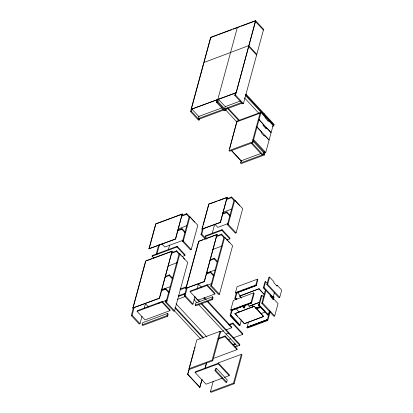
<?xml version="1.0" encoding="UTF-8"?>
<svg xmlns="http://www.w3.org/2000/svg" width="413" height="413" viewBox="0 0 413 413"><rect width="100%" height="100%" fill="white"/><g stroke="black" fill="none" stroke-linecap="round" stroke-linejoin="round"><path stroke-width="0.62" d="M132.847 307.984L145.629 260.918L172.138 251.083L159.516 298.325L132.847 307.984L159.351 298.15L172.138 251.083M148.928 248.786L155.716 223.8L182.221 213.965L175.597 239.132L148.928 248.786L175.432 238.951L182.221 213.965M133.007 308.16L145.629 261.713M149.093 248.962L155.882 223.975L182.386 214.141M142.031 316.27L140.002 323.735L139.207 324.029L131.293 315.527L133.322 308.062M131.293 315.527L132.093 315.227L134.117 307.762M255.528 20.65L236.117 92.879L191.069 109.357L210.645 37.304L255.528 20.65L263.602 29.333L243.433 103.57L242.637 103.864L234.729 95.357L235.405 92.868M199.685 118.681L199.35 119.925L198.555 120.219L190.641 111.716L203.852 63.086M217.439 35.022L210.811 37.48L204.022 62.466L248.74 45.637L256.814 54.32M137.101 311.407L137.297 310.679L162.211 301.433L170.125 309.941L169.929 310.669L145.015 319.91L137.101 311.407L162.015 302.161L162.211 301.433M153.75 258.048L152.087 256.256L152.283 255.528L177.198 246.282L185.112 254.79L184.91 255.518L181.947 256.618M190.641 111.716L191.436 111.422L192.112 108.934M156.191 254.186L158.726 244.852M156.821 254.511L159.521 244.558M144.23 308.181L145.583 303.204M142.134 324.861L142.728 322.677L167.642 313.436L168.236 314.071L167.642 316.255L142.728 325.501L142.134 324.861L167.048 315.62L167.642 313.436M168.282 249.953L169.635 244.976M161.38 290.767L165.53 289.224L165.727 288.496L169.062 292.079M165.092 277.097L169.242 275.559L169.444 274.831L172.773 278.408M152.087 256.256L177.001 247.01L177.198 246.282M177.657 230.841L181.813 229.303L182.009 228.575L185.339 232.152M226.19 108.846L225.854 110.09L224.264 110.679L216.35 102.176L217.026 99.688M171.679 253.277L176.501 251.486L176.697 250.758L180.863 255.234M181.766 216.159L186.583 214.368L186.779 213.64L194.693 222.148M217.821 99.394L217.145 101.882L225.059 110.385M216.35 102.176L217.94 101.588L218.616 99.099M166.367 302.192L165.494 301.258L165.696 300.53L166.888 300.086M165.84 302.708L179.02 254.186L179.82 253.892L187.729 262.394L174.549 310.917L173.754 311.211L165.84 302.708L166.635 302.414L179.82 253.892M182.515 241.331L189.108 217.068L189.903 216.773L197.817 225.276L191.224 249.54L190.429 249.834L182.515 241.331L183.31 241.032L189.903 216.773M234.729 95.357L235.524 95.062L255.693 20.826M185.855 288.315L198.643 241.249L217.016 234.429L204.394 281.671L185.855 288.315L204.228 281.496L217.016 234.429M201.936 229.117L208.725 204.13L227.104 197.311L220.48 222.478L201.936 229.117L220.315 222.302L227.104 197.311M186.02 288.491L198.808 241.424L202.953 239.886M202.267 228.688L202.928 226.247M203.263 225.028L208.725 204.915M195.039 296.601L193.01 304.066L192.215 304.36L184.306 295.858L186.5 287.768M205.147 238.951L200.981 234.481L202.504 228.879M184.306 295.858L185.101 295.563L187.296 287.474M200.981 234.481L201.776 234.181L203.299 228.585M190.109 291.738L190.31 291.01L207.094 284.784L215.008 293.287L214.812 294.015L198.023 300.246L190.109 291.738L206.898 285.512L207.094 284.784M206.763 238.378L205.096 236.587L205.292 235.859L222.08 229.633L229.989 238.136L229.793 238.864L226.794 239.974M253.489 140.203L252.823 142.65L229.674 151.241L229.081 150.6L237.098 121.086M197.068 289.136L198.421 284.159M212.225 233.355L214.59 224.646M195.142 305.197L195.736 303.013L212.525 296.782L213.118 297.422L212.525 299.606L195.736 305.832L195.142 305.197L211.931 298.966L212.525 296.782M206.216 274.129L210.413 272.575L210.609 271.847L213.939 275.425M209.928 260.464L214.125 258.905L214.321 258.177L217.656 261.759M205.096 236.587L221.879 230.361L222.08 229.633M222.499 214.208L226.691 212.649L226.892 211.921L230.222 215.503M264.991 152.567L264.325 155.02L241.182 163.605L240.588 162.97L241.254 160.518M216.045 236.814L221.378 234.837L221.58 234.109L227.408 240.376M226.722 199.479L231.466 197.719L231.662 196.991L239.576 205.493M210.723 286.054L223.903 237.537L224.698 237.243L232.612 245.745L219.427 294.262L218.632 294.562L210.723 286.054L211.518 285.76L224.698 237.243M227.398 224.677L233.99 200.419L234.785 200.124L242.694 208.627L236.107 232.886L235.312 233.18L227.398 224.677L228.193 224.383L234.785 200.124M188.989 368.716L196.81 339.925L219.959 331.34L220.552 331.975L212.731 360.766L189.582 369.356L188.989 368.716L212.137 360.126L219.959 331.34M202.194 379.232L199.778 387.394L187.678 374.39L190.548 363.827M190.889 362.583L194.26 350.162M194.6 348.918L195.106 347.054M187.678 374.39L189.417 368.716M229.081 150.6L252.229 142.015L260.247 112.496L236.881 121.164L229.674 148.417M253.618 139.532L256.989 127.121L261.388 131.85L261.171 132.661L264.47 136.202L264.687 135.397L269.09 140.126L265.714 152.536L264.919 152.836L252.823 139.831L253.618 139.532L265.714 152.536M257.02 126.998L258.997 119.724L263.401 124.452L263.179 125.263L266.478 128.804L266.7 127.994L271.098 132.728L269.121 140.002L257.02 126.998L256.225 127.297M258.239 119.894L259.034 119.6L261.011 112.321L265.409 117.055L265.192 117.86M262.523 113.797L262.725 113.069M264.041 114.484L264.243 113.756M222.653 378.05L206.035 384.214L195.122 372.485L195.318 371.757L218.467 363.172L229.38 374.896L229.179 375.623L224.435 377.389M259.034 119.6L271.129 132.604L273.107 125.325L268.708 120.596L268.486 121.407L265.001 117.607M199.778 387.394L201.637 380.559M205.013 368.133L206.531 362.542M205.23 368.05L206.583 363.084M240.588 162.97L263.731 154.379L264.397 151.927M272.544 126.285L273.736 125.841L274.129 124.385L245.983 94.133M251.656 302.652L251.548 303.059L231.228 310.597L230.733 310.065L233.36 300.401L253.68 292.863L254.176 293.395L251.656 302.652L249.049 303.565M235.477 292.6L237.072 286.736L257.392 279.198L257.888 279.73L256.292 285.59L235.973 293.132L235.477 292.6L255.802 285.058L257.392 279.198M231.228 310.597L251.605 302.858M235.973 293.132L256.349 285.388M214.987 370.714L215.581 368.53L216.376 368.236L227.284 379.965L226.696 382.149L225.901 382.443L214.987 370.714L215.782 370.42L216.376 368.236M232.22 310.194L230.604 315.413L239.901 325.351L239.241 325.594L230.108 315.78L231.75 309.74M236.159 299.714L234.852 298.315L236.448 292.45M218.374 339.078L224.904 336.652L225.1 335.924L237.201 348.928L237 349.656L213.857 358.247M230.108 315.78L230.826 315.331M234.852 298.315L235.57 297.866L236.876 299.265M235.57 297.866L236.943 292.812M218.209 362.924L241.352 354.333L241.946 354.974L234.125 383.76L210.981 392.35L210.387 391.71L213.216 381.297M195.122 372.485L218.265 363.899L218.467 363.172M228.673 332.455L228.477 333.183L226.092 334.065M234.935 313.617L254.336 306.234L263.68 316.539L244.331 323.715L234.935 313.617L254.336 306.234M241.388 297.985L239.736 295.945L259.085 288.77L264.635 294.737M226.21 329.822L231.641 327.808L231.838 327.081L207.93 301.382M229.122 325.108L232.741 323.761L232.937 323.033L242.829 333.663L242.632 334.391L232.978 337.973M245.415 305.052L244.481 307.762L242.963 305.811M239.958 325.145L241.352 320.008M242.245 306.26L243.985 308.129L244.702 307.68M244.331 323.715L263.731 316.332M247.366 304.412L249.075 306.25L259.41 302.233M230.733 310.065L251.052 302.528L253.68 292.863M234.951 346.987L239.69 345.232L239.886 344.504L201.73 303.493M270.231 311.433L267.769 320.493L247.449 328.03L246.953 327.499L267.495 319.936L250.164 326.368M247.227 327.272L248.404 322.155M252.467 307.2L253.128 304.773M239.679 296.147L259.085 288.77M210.387 391.71L233.531 383.125L241.352 354.333M269.544 310.55L268.393 314.778L267.732 315.026L258.6 305.207L258.708 304.804L259.746 305.857M258.708 304.804L261.228 295.543L261.888 295.3L263.628 297.169M274.418 292.621L273.143 297.308L272.477 297.556L263.344 287.742L264.94 281.878L265.6 281.63L267.34 283.504M258.6 305.207L259.261 304.964L261.888 295.3M263.344 287.742L264.01 287.494L265.6 281.63M261.78 303.266L265.151 290.85L265.946 290.556L262.575 302.972L261.78 303.266L273.881 316.27L274.676 315.976L278.047 303.56L273.643 298.831L272.848 299.126M266.834 284.665L268.811 277.386L269.606 277.092L274.005 281.821L273.788 282.631L277.082 286.173L277.304 285.368L281.707 290.096L279.725 297.375L278.93 297.67L266.834 284.665L267.629 284.371L269.606 277.092M270.35 295.29L270.128 296.095L273.427 299.642L274.108 297.159L273.613 296.632L271.222 297.515M267.732 315.026L267.841 314.618M272.477 297.556L272.807 297.071M246.953 327.499L267.33 319.76M247.062 327.096L267.387 319.554L269.73 310.912M272.952 299.053L273.613 296.632M267.495 319.936L267.387 319.554M218.642 34.573L231.894 29.659M233.097 29.209L237.315 27.645L217.739 99.698M237.909 27.423L239.685 26.768M240.872 26.324L255.1 21.048M191.069 109.357L235.952 92.703M221.889 107.881L198.756 116.466L198.163 118.65L223.077 109.404M240.247 101.071L225.261 106.631L224.667 108.815L241.455 102.589M198.756 119.285L223.67 110.044M225.261 109.455L242.044 103.224M260.216 112.62L261.011 112.321M236.902 121.814L260.051 113.224M258.202 120.018L258.997 119.724M267.913 120.89L268.708 120.596M256.194 127.416L256.989 127.121M265.9 128.288L266.7 127.994M263.892 135.691L264.687 135.397M241.182 160.786L260.768 153.517M263.138 152.634L264.325 152.196M216.598 201.451L208.725 204.13M217.78 201.007L227.269 197.491M181.963 215.431L186.779 213.64M226.329 198.968L231.662 196.991M178.23 228.905L186.666 225.777M222.777 212.38L231.672 209.081M177.858 230.113L182.009 228.575M222.695 213.48L226.892 211.921M183.196 240.227L164.808 247.051L161.896 243.918M228.012 223.598L217.821 227.382L214.905 224.249M146.398 260.871L151.819 258.858M153.027 258.414L171.7 251.486M204.734 239.225L217.181 234.61M171.875 252.549L176.697 250.758M216.835 235.869L221.58 234.109M168.148 266.024L177.182 262.673M212.695 249.498L222.179 245.978M165.288 276.369L169.444 274.831M210.124 259.736L214.321 258.177M161.736 289.787L170.631 286.483M206.448 273.194L215.441 269.854M160.982 290.256L165.727 288.496M206.412 273.401L210.609 271.847M180.207 289.038L186.242 286.798M180.011 289.766L186.65 287.303M178.648 295.723L185.112 293.328M158.019 303.452L159.8 302.791M162.175 301.908L166.919 300.148M206.934 285.3L211.73 283.524M165.494 301.258L166.687 300.814M178.452 296.451L185.499 293.834M177.296 299.456L185.52 296.405M237.878 292.058L239.669 291.397M242.436 290.313L245.425 289.203M249.013 287.871L252.219 286.741M276.509 285.662L277.304 285.368M231.337 310.194L236.716 308.196M239.106 307.308L240.903 306.647M242.472 306.007L245.461 304.897M249.075 306.25L259.354 302.435M255.993 308.077L260.18 306.523M255.936 308.279L260.123 306.725M256.158 308.253L259.746 306.921M255.884 308.48L260.665 306.704M256.7 308.232L259.689 307.122M256.38 309.012L260.562 307.458M228.714 324.603L232.937 323.033M260.933 313.622L265.12 312.068M220.181 332.062L223.8 330.715M247.826 327.05L267.552 319.734M217.976 338.567L225.1 335.924M228.152 339.765L230.562 338.872M232.782 344.561L235.131 343.693M233.175 345.072L235.524 344.199M255.492 21.553L263.406 30.061M248.703 46.545L256.618 55.048M245.337 94.386L273.933 125.113M245.575 95.579L273.736 125.841M244.496 97.866L258.837 113.281M235.524 95.062L243.433 103.57M262.988 125.005L266.013 128.257M227.769 107.814L239.504 120.426M227.568 108.542L238.869 120.689M218.534 99.404L225.199 106.564M217.94 101.588L225.854 110.09M225.622 109.894L236.917 122.041M253.055 141.231L263.53 152.49L262.936 154.674L252.028 142.944M252.229 142.015L252.823 142.65M263.731 154.379L264.325 155.02M251.233 143.239L262.141 154.968M231.404 150.275L241.342 160.956M231.182 150.358L241.553 161.504M192.03 109.238L199.107 116.848M191.436 111.422L199.35 119.925M231.466 197.719L233.964 200.403M226.691 212.649L230.026 216.231M228.193 224.383L236.107 232.886M221.879 230.361L229.793 238.864M228.239 241.269L229.489 242.612M267.629 284.371L279.725 297.375M221.378 234.837L223.877 237.521M264.01 287.494L273.143 297.308M270.851 295.285L272.59 297.154M263.401 287.541L265.141 289.41M270.36 295.016L272.534 297.355M255.802 285.058L256.292 285.59M259.028 288.971L264.155 294.479M186.583 214.368L189.5 217.501M201.776 234.181L206.355 239.106M262.575 302.972L274.676 315.976M259.261 304.964L268.393 314.778M261.754 308.077L263.494 309.946M258.657 305.006L259.524 305.94M260.397 306.874L264.743 311.552M266.917 313.885L267.789 314.82M214.125 258.905L217.455 262.487M251.052 302.528L251.548 303.059M267.273 319.961L267.769 320.493M254.284 306.436L263.68 316.539M181.813 229.303L185.143 232.88M237.108 292.203L240.588 295.94M239.736 295.945L241.445 297.783M236.086 292.724L236.029 292.931M183.31 241.032L191.224 249.54M235.627 297.665L236.933 299.064M243.02 305.61L244.759 307.478M243.231 306.157L244.537 307.561M235.518 298.067L236.819 299.466M242.911 306.012L244.651 307.881M243.18 306.358L244.047 307.293M210.413 272.575L213.743 276.152M236.004 308.676L239.05 311.944M177.001 247.01L184.91 255.518M211.518 285.76L219.427 294.262M183.362 257.924L184.611 259.266M234.987 313.415L237.552 316.167M239.261 318.005L244.388 323.513M176.501 251.486L178.999 254.176M206.898 285.512L214.812 294.015M230.882 315.129L240.015 324.943M230.769 315.532L239.901 325.351M198.209 283.726L201.539 287.303M211.931 298.966L212.525 299.606M232.741 323.761L242.632 334.391M204.45 297.644L206.19 299.513M203.816 297.902L205.555 299.771M206.861 301.175L231.641 327.808M198.255 299.761L199.99 301.629M194.58 296.751L199.36 301.888M201.1 303.756L239.69 345.232M193.934 299.502L196.975 302.775M198.715 304.639L237.299 346.115M169.242 275.559L172.577 279.136M224.904 336.652L237 349.656M185.101 295.563L193.01 304.066M165.53 289.224L168.86 292.807M176.036 303.808L206.903 336.982M175.468 307.587L203.279 337.478M174.833 307.845L203.082 338.206M166.635 302.414L200.697 339.088M162.015 302.161L169.929 310.669M218.265 363.899L229.179 375.623M212.137 360.126L212.731 360.766M233.531 383.125L234.125 383.76M167.048 315.62L167.642 316.255M215.782 370.42L226.696 382.149M145.195 303.39L148.53 306.973M187.9 374.307L200 387.311M132.093 315.227L140.002 323.735"/></g></svg>
